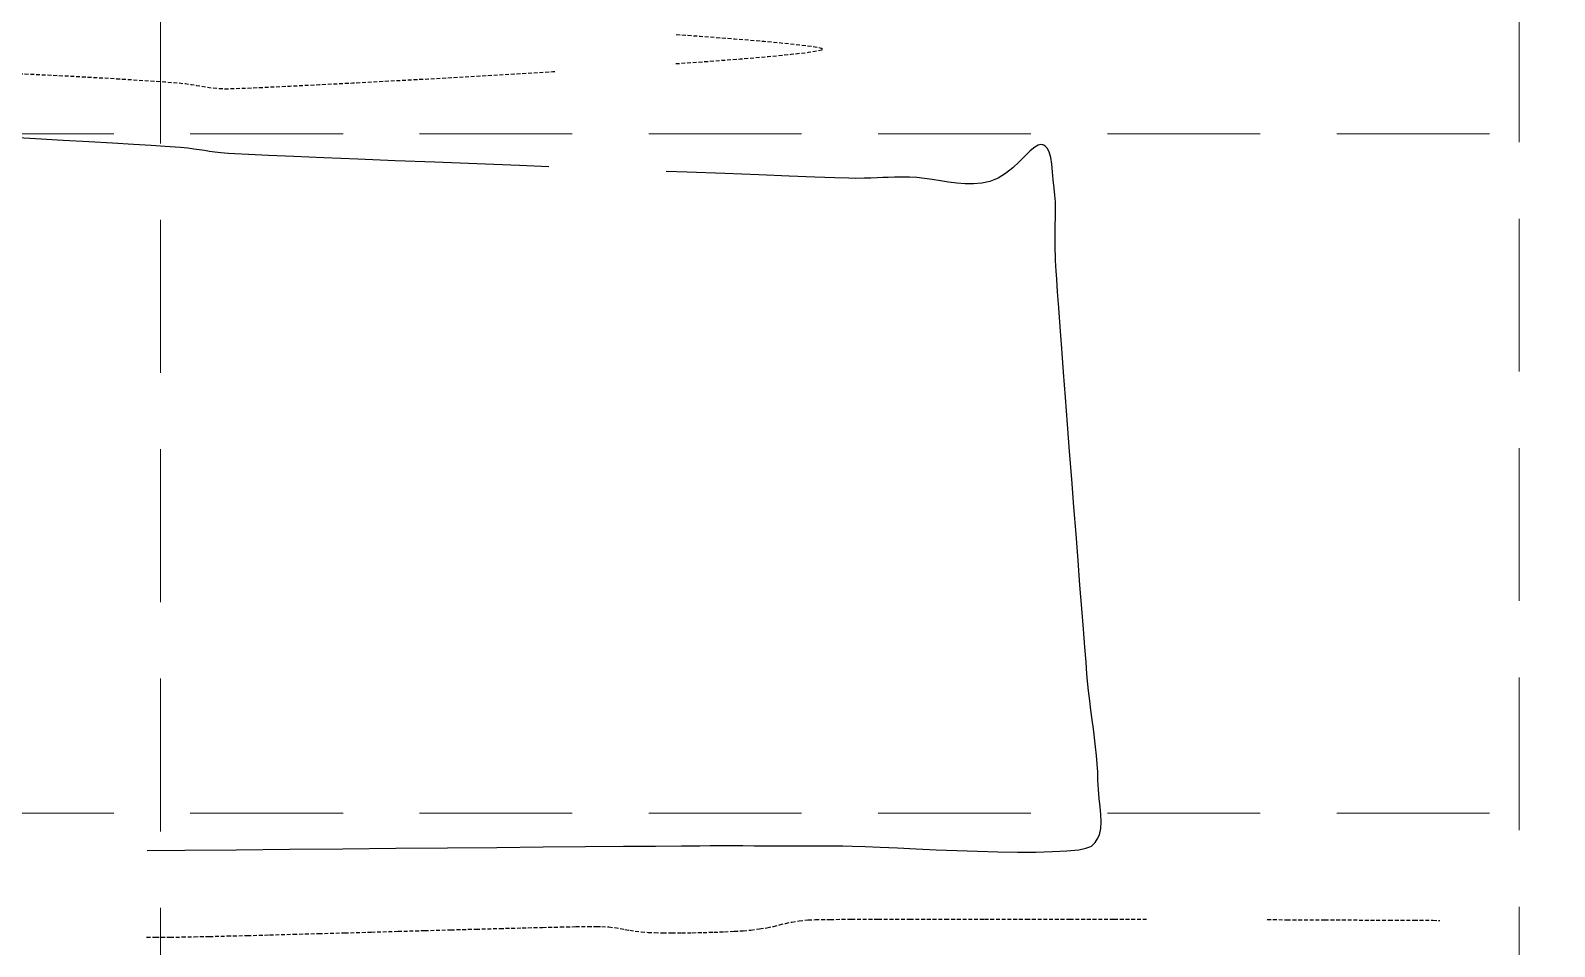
# Model space of a CAD drawing. Header units: inches. Extents: x 8135 to 11700, y -938 to 4760.
# Drawn here: x 10967.9 to 11167.3, y 4116.3 to 4236.1 of the extents above; entities that cross this region are included whole.
import ezdxf

# ---------------------------------------------------------------- set-up
doc = ezdxf.new("R2010")
doc.units = ezdxf.units.IN
doc.header["$MEASUREMENT"] = 0
doc.linetypes.add('DASHED', pattern=[0.75, 0.5, -0.25])
doc.linetypes.add('HIDDEN', pattern=[0.375, 0.25, -0.125])
doc.layers.add('EC', color=35, linetype='DASHED')
doc.layers.add('GRID', color=254, linetype='HIDDEN')

msp = doc.modelspace()

# ---------------------------------------------------------------- linework, layer by layer
at = {"layer": 'EC', "color": 35, "linetype": 'Continuous'}
for p, q in [((10968.52, 4221.98), (10964.72, 4222.2)), ((10972.14, 4221.77), (10968.52, 4221.98)), ((10975.52, 4221.57), (10972.14, 4221.77)), ((10978.61, 4221.39), (10975.52, 4221.57)), ((10981.33, 4221.22), (10978.61, 4221.39)), ((10983.65, 4221.08), (10981.33, 4221.22)), ((10985.48, 4220.96), (10983.65, 4221.08)), ((10986.79, 4220.88), (10985.48, 4220.96)), ((11099.27, 4220.89), (11098.65, 4220.38)), ((11099.72, 4221.14), (11099.27, 4220.89)), ((11100.03, 4221.22), (11099.72, 4221.14)), ((11100.22, 4221.2), (11100.03, 4221.22)), ((11100.32, 4221.17), (11100.22, 4221.2)), ((11100.43, 4221.13), (11100.32, 4221.17)), ((11100.64, 4221), (11100.43, 4221.13)), ((11100.9, 4220.74), (11100.64, 4221)), ((10987.5, 4220.82), (10986.79, 4220.88)), ((10988.45, 4220.73), (10987.5, 4220.82)), ((10989.26, 4220.63), (10988.45, 4220.73)), ((10989.96, 4220.53), (10989.26, 4220.63)), ((10990.62, 4220.43), (10989.96, 4220.53)), ((10991.28, 4220.33), (10990.62, 4220.43)), ((10991.98, 4220.23), (10991.28, 4220.33)), ((10992.79, 4220.13), (10991.98, 4220.23)), ((10993.74, 4220.05), (10992.79, 4220.13)), ((10994.62, 4219.99), (10993.74, 4220.05)), ((10996.41, 4219.91), (10994.62, 4219.99)), ((10999, 4219.79), (10996.41, 4219.91)), ((11002.31, 4219.65), (10999, 4219.79)), ((11006.24, 4219.49), (11002.31, 4219.65)), ((11010.69, 4219.31), (11006.24, 4219.49)), ((11015.58, 4219.11), (11010.69, 4219.31)), ((11020.79, 4218.9), (11015.58, 4219.11)), ((11026.25, 4218.68), (11020.79, 4218.9)), ((11097.21, 4218.95), (11096.37, 4218.17)), ((11097.97, 4219.71), (11097.21, 4218.95)), ((11098.65, 4220.38), (11097.97, 4219.71)), ((11101.16, 4220.27), (11100.9, 4220.74)), ((11101.37, 4219.53), (11101.16, 4220.27)), ((11101.5, 4218.65), (11101.37, 4219.53)), ((11031.85, 4218.46), (11026.25, 4218.68)), ((11035.69, 4218.3), (11031.85, 4218.46)), ((11053.8, 4217.6), (11051.04, 4217.7)), ((11058.7, 4217.41), (11053.8, 4217.6)), ((11063.18, 4217.24), (11058.7, 4217.41)), ((11067.14, 4217.09), (11063.18, 4217.24)), ((11070.48, 4216.97), (11067.14, 4217.09)), ((11073.11, 4216.88), (11070.48, 4216.97)), ((11080.1, 4216.92), (11079.36, 4216.89)), ((11080.89, 4216.95), (11080.1, 4216.92)), ((11081.8, 4216.97), (11080.89, 4216.95)), ((11082.86, 4216.96), (11081.8, 4216.97)), ((11083.82, 4216.9), (11082.86, 4216.96)), ((11084.82, 4216.79), (11083.82, 4216.9)), ((11095.45, 4217.43), (11094.45, 4216.81)), ((11096.37, 4218.17), (11095.45, 4217.43)), ((11101.58, 4217.66), (11101.5, 4218.65)), ((11101.66, 4216.6), (11101.58, 4217.66)), ((11074.93, 4216.82), (11073.11, 4216.88)), ((11075.86, 4216.79), (11074.93, 4216.82)), ((11076.92, 4216.8), (11075.86, 4216.79)), ((11077.83, 4216.82), (11076.92, 4216.8)), ((11078.62, 4216.85), (11077.83, 4216.82)), ((11079.36, 4216.89), (11078.62, 4216.85)), ((11085.85, 4216.63), (11084.82, 4216.79)), ((11086.92, 4216.46), (11085.85, 4216.63)), ((11087.99, 4216.29), (11086.92, 4216.46)), ((11089.08, 4216.15), (11087.99, 4216.29)), ((11090.17, 4216.07), (11089.08, 4216.15)), ((11091.25, 4216.07), (11090.17, 4216.07)), ((11092.32, 4216.16), (11091.25, 4216.07)), ((11093.36, 4216.38), (11092.32, 4216.16)), ((11094.45, 4216.81), (11093.36, 4216.38)), ((11101.78, 4215.51), (11101.66, 4216.6)), ((11101.89, 4214.59), (11101.78, 4215.51)), ((11101.95, 4213.74), (11101.89, 4214.59)), ((11101.97, 4212.96), (11101.95, 4213.74)), ((11101.97, 4212.22), (11101.97, 4212.96)), ((11101.93, 4210.83), (11101.95, 4211.52)), ((11101.95, 4211.52), (11101.97, 4212.22)), ((11101.91, 4210.15), (11101.93, 4210.83)), ((11101.92, 4209.46), (11101.91, 4210.15)), ((11101.93, 4208.64), (11101.92, 4209.46)), ((11101.94, 4207.97), (11101.93, 4208.64)), ((11101.94, 4207.37), (11101.94, 4207.97)), ((11101.95, 4206.78), (11101.94, 4207.37)), ((11101.97, 4206.11), (11101.95, 4206.78)), ((11102.01, 4205.29), (11101.97, 4206.11)), ((11102.05, 4204.72), (11102.01, 4205.29)), ((11102.13, 4203.59), (11102.05, 4204.72)), ((11102.25, 4201.95), (11102.13, 4203.59)), ((11102.4, 4199.86), (11102.25, 4201.95)), ((11102.59, 4197.38), (11102.4, 4199.86)), ((11102.8, 4194.56), (11102.59, 4197.38)), ((11103.03, 4191.46), (11102.8, 4194.56)), ((11103.29, 4188.14), (11103.03, 4191.46)), ((11103.55, 4184.66), (11103.29, 4188.14)), ((11103.82, 4181.08), (11103.55, 4184.66)), ((11104.1, 4177.44), (11103.82, 4181.08)), ((11104.38, 4173.81), (11104.1, 4177.44)), ((11104.66, 4170.25), (11104.38, 4173.81)), ((11104.92, 4166.82), (11104.66, 4170.25)), ((11105.17, 4163.56), (11104.92, 4166.82)), ((11105.41, 4160.54), (11105.17, 4163.56)), ((11105.62, 4157.82), (11105.41, 4160.54)), ((11105.81, 4155.45), (11105.62, 4157.82)), ((11105.97, 4153.49), (11105.81, 4155.45)), ((11106.09, 4152), (11105.97, 4153.49)), ((11106.17, 4151.03), (11106.09, 4152)), ((11106.3, 4149.74), (11106.17, 4151.03)), ((11106.45, 4148.46), (11106.3, 4149.74)), ((11106.6, 4147.21), (11106.45, 4148.46)), ((11106.76, 4145.98), (11106.6, 4147.21)), ((11106.92, 4144.77), (11106.76, 4145.98)), ((11107.08, 4143.59), (11106.92, 4144.77)), ((11107.22, 4142.43), (11107.08, 4143.59)), ((11107.34, 4141.3), (11107.22, 4142.43)), ((11107.43, 4140.2), (11107.34, 4141.3)), ((11107.5, 4139.12), (11107.43, 4140.2)), ((11107.53, 4138.07), (11107.5, 4139.12)), ((11107.58, 4136.84), (11107.53, 4138.07)), ((11107.68, 4135.69), (11107.58, 4136.84)), ((11107.81, 4134.6), (11107.68, 4135.69)), ((11107.91, 4133.58), (11107.81, 4134.6)), ((11107.95, 4132.63), (11107.91, 4133.58)), ((11107.71, 4130.94), (11107.9, 4131.75)), ((11107.9, 4131.75), (11107.95, 4132.63)), ((11015.66, 4129.16), (11022.41, 4129.22)), ((11022.41, 4129.22), (11028.87, 4129.28)), ((11028.87, 4129.28), (11034.94, 4129.33)), ((11034.94, 4129.33), (11040.5, 4129.38)), ((11040.5, 4129.38), (11045.44, 4129.42)), ((11045.44, 4129.42), (11049.65, 4129.45)), ((11049.65, 4129.45), (11053.03, 4129.48)), ((11053.03, 4129.48), (11055.45, 4129.5)), ((11055.45, 4129.5), (11056.81, 4129.51)), ((11056.81, 4129.51), (11058.21, 4129.51)), ((11058.21, 4129.51), (11059.64, 4129.51)), ((11059.64, 4129.51), (11061.08, 4129.51)), ((11061.08, 4129.51), (11062.54, 4129.5)), ((11062.54, 4129.5), (11064, 4129.5)), ((11064, 4129.5), (11065.48, 4129.49)), ((11065.48, 4129.49), (11066.95, 4129.49)), ((11066.95, 4129.49), (11068.41, 4129.48)), ((11068.41, 4129.48), (11069.87, 4129.48)), ((11069.87, 4129.48), (11071.31, 4129.47)), ((11071.31, 4129.47), (11072.74, 4129.47)), ((11072.74, 4129.47), (11074.14, 4129.47)), ((11074.14, 4129.47), (11075.4, 4129.45)), ((11075.4, 4129.45), (11077.05, 4129.39)), ((11077.05, 4129.39), (11079.04, 4129.31)), ((11079.04, 4129.31), (11081.29, 4129.21)), ((11081.29, 4129.21), (11083.75, 4129.1)), ((11105.94, 4129.16), (11106.45, 4129.33)), ((11106.45, 4129.33), (11106.69, 4129.46)), ((11106.69, 4129.46), (11106.78, 4129.53)), ((11106.78, 4129.53), (11106.91, 4129.66)), ((11106.91, 4129.66), (11107.15, 4129.92)), ((11107.15, 4129.92), (11107.44, 4130.34)), ((11107.44, 4130.34), (11107.71, 4130.94)), ((10983.13, 4128.87), (10988.05, 4128.92)), ((10988.05, 4128.92), (10994.82, 4128.98)), ((10994.82, 4128.98), (11001.76, 4129.04)), ((11001.76, 4129.04), (11008.74, 4129.1)), ((11008.74, 4129.1), (11015.66, 4129.16)), ((11083.75, 4129.1), (11086.36, 4128.98)), ((11086.36, 4128.98), (11089.05, 4128.88)), ((11089.05, 4128.88), (11091.76, 4128.78)), ((11091.76, 4128.78), (11094.43, 4128.71)), ((11094.43, 4128.71), (11097, 4128.67)), ((11097, 4128.67), (11099.41, 4128.67)), ((11099.41, 4128.67), (11101.58, 4128.72)), ((11101.58, 4128.72), (11103.47, 4128.82)), ((11103.47, 4128.82), (11105.01, 4128.98)), ((11105.01, 4128.98), (11105.94, 4129.16))]:
    msp.add_line(p, q, dxfattribs=at)
at = {"layer": 'EC', "color": 35}
for p, q in [((11065.85, 4119.14), (11066.63, 4119.33)), ((11066.63, 4119.33), (11067.48, 4119.51)), ((11067.48, 4119.51), (11068.44, 4119.66)), ((11068.44, 4119.66), (11069.59, 4119.79)), ((11069.59, 4119.79), (11070.57, 4119.83)), ((11070.57, 4119.83), (11072.49, 4119.86)), ((11072.49, 4119.86), (11075.26, 4119.88)), ((11075.26, 4119.88), (11078.76, 4119.9)), ((11078.76, 4119.9), (11082.9, 4119.91)), ((11082.9, 4119.91), (11087.58, 4119.91)), ((11087.58, 4119.91), (11092.69, 4119.91)), ((11092.69, 4119.91), (11098.14, 4119.91)), ((11098.14, 4119.91), (11103.83, 4119.9)), ((11103.83, 4119.9), (11109.64, 4119.89)), ((11109.64, 4119.89), (11114.07, 4119.88)), ((11129.67, 4119.83), (11132.23, 4119.82)), ((11132.23, 4119.82), (11137.2, 4119.8)), ((11137.2, 4119.8), (11141.69, 4119.78)), ((11141.69, 4119.78), (11145.62, 4119.77)), ((11145.62, 4119.77), (11148.86, 4119.75)), ((11148.86, 4119.75), (11151.34, 4119.74)), ((11151.34, 4119.74), (11152.23, 4119.73)), ((10983.07, 4117.52), (10984.23, 4117.52)), ((10984.23, 4117.52), (10986.12, 4117.54)), ((10986.12, 4117.54), (10987.71, 4117.56)), ((10987.71, 4117.56), (10989.29, 4117.59)), ((10989.29, 4117.59), (10991.27, 4117.63)), ((10991.27, 4117.63), (10993.61, 4117.69)), ((10993.61, 4117.69), (10996.25, 4117.75)), ((10996.25, 4117.75), (10999.16, 4117.83)), ((10999.16, 4117.83), (11002.28, 4117.92)), ((11002.28, 4117.92), (11005.57, 4118.01)), ((11005.57, 4118.01), (11008.98, 4118.1)), ((11008.98, 4118.1), (11012.46, 4118.2)), ((11012.46, 4118.2), (11015.96, 4118.3)), ((11015.96, 4118.3), (11019.44, 4118.4)), ((11019.44, 4118.4), (11022.86, 4118.5)), ((11022.86, 4118.5), (11026.15, 4118.59)), ((11026.15, 4118.59), (11029.28, 4118.67)), ((11029.28, 4118.67), (11032.2, 4118.75)), ((11032.2, 4118.75), (11034.86, 4118.81)), ((11034.86, 4118.81), (11037.21, 4118.87)), ((11037.21, 4118.87), (11039.2, 4118.91)), ((11039.2, 4118.91), (11040.8, 4118.94)), ((11040.8, 4118.94), (11041.95, 4118.95)), ((11041.95, 4118.95), (11042.6, 4118.94)), ((11042.6, 4118.94), (11043.53, 4118.87)), ((11043.53, 4118.87), (11044.31, 4118.78)), ((11044.31, 4118.78), (11045, 4118.67)), ((11045, 4118.67), (11045.64, 4118.55)), ((11045.64, 4118.55), (11046.28, 4118.43)), ((11046.28, 4118.43), (11046.97, 4118.32)), ((11046.97, 4118.32), (11047.75, 4118.23)), ((11047.75, 4118.23), (11048.68, 4118.16)), ((11048.68, 4118.16), (11049.53, 4118.13)), ((11049.53, 4118.13), (11050.57, 4118.11)), ((11050.57, 4118.11), (11051.76, 4118.1)), ((11051.76, 4118.1), (11053.07, 4118.11)), ((11053.07, 4118.11), (11054.45, 4118.12)), ((11054.45, 4118.12), (11055.87, 4118.15)), ((11055.87, 4118.15), (11057.28, 4118.19)), ((11057.28, 4118.19), (11058.65, 4118.24)), ((11058.65, 4118.24), (11059.94, 4118.31)), ((11059.94, 4118.31), (11061.1, 4118.38)), ((11061.1, 4118.38), (11062.11, 4118.47)), ((11062.11, 4118.47), (11063.26, 4118.61)), ((11063.26, 4118.61), (11064.22, 4118.77)), ((11064.22, 4118.77), (11065.06, 4118.95)), ((11065.06, 4118.95), (11065.85, 4119.14))]:
    msp.add_line(p, q, dxfattribs=at)
at = {"layer": 'EC', "color": 35, "flags": 128}
for points in [[(11052.35, 4235.62), (11055.49, 4235.39), (11059.97, 4235.05), (11063.87, 4234.73), (11067.07, 4234.43), (11069.49, 4234.15), (11070.79, 4233.95), (11071.35, 4233.82), (11071.53, 4233.73), (11071.55, 4233.69), (11071.53, 4233.65), (11071.37, 4233.57), (11070.84, 4233.44), (11069.62, 4233.24), (11067.36, 4232.98), (11064.36, 4232.69), (11060.71, 4232.38), (11056.52, 4232.06), (11052.02, 4231.74)], [(11036.46, 4230.73), (11036.21, 4230.72), (11030.73, 4230.39), (11025.27, 4230.07), (11019.94, 4229.77), (11014.83, 4229.5), (11010.04, 4229.24), (11005.67, 4229.02), (11001.8, 4228.83), (10998.54, 4228.67), (10995.98, 4228.56), (10994.22, 4228.49), (10993.35, 4228.48), (10992.42, 4228.52), (10991.63, 4228.59), (10990.93, 4228.69), (10990.29, 4228.8), (10989.64, 4228.91), (10988.95, 4229.03), (10988.16, 4229.14), (10987.23, 4229.24), (10986.48, 4229.3), (10985.45, 4229.38), (10984.16, 4229.47), (10982.66, 4229.57), (10980.98, 4229.67), (10979.18, 4229.79), (10977.27, 4229.9), (10975.31, 4230.01), (10973.34, 4230.12), (10971.39, 4230.22), (10969.5, 4230.31), (10967.71, 4230.39), (10966.07, 4230.45), (10964.61, 4230.5), (10963.39, 4230.52), (10961.61, 4230.53), (10959.3, 4230.53), (10956.54, 4230.53), (10953.37, 4230.52), (10949.85, 4230.51), (10946.05, 4230.49), (10942.01, 4230.47), (10937.8, 4230.45), (10933.46, 4230.43), (10929.07, 4230.4), (10924.67, 4230.38), (10920.33, 4230.36), (10916.09, 4230.34), (10912.02, 4230.32), (10908.18, 4230.31), (10904.62, 4230.3), (10901.39, 4230.29), (10898.56, 4230.29), (10896.18, 4230.3), (10894.31, 4230.32), (10892.41, 4230.35), (10889.94, 4230.41), (10886.96, 4230.48), (10883.54, 4230.57), (10879.73, 4230.67), (10875.59, 4230.78), (10871.19, 4230.91), (10866.58, 4231.04), (10861.82, 4231.19), (10856.98, 4231.33), (10852.11, 4231.48), (10847.28, 4231.63), (10842.54, 4231.78), (10837.96, 4231.92), (10833.59, 4232.06), (10829.5, 4232.19), (10825.74, 4232.32), (10824.54, 4232.36)]]:
    msp.add_lwpolyline(points, dxfattribs=at)
at = {"layer": 'GRID', "color": 252, "linetype": 'HIDDEN', "lineweight": 0, "ltscale": 80}
for p, q in [((10985.51, -488.65), (10984.83, 4669.09)), ((11162.89, -488.49), (11162.62, 4669.09)), ((8228.76, 4222.63), (11606.69, 4222.63)), ((8228.76, 4133.74), (11606.69, 4133.74))]:
    msp.add_line(p, q, dxfattribs=at)

doc.saveas('drawing.dxf')
